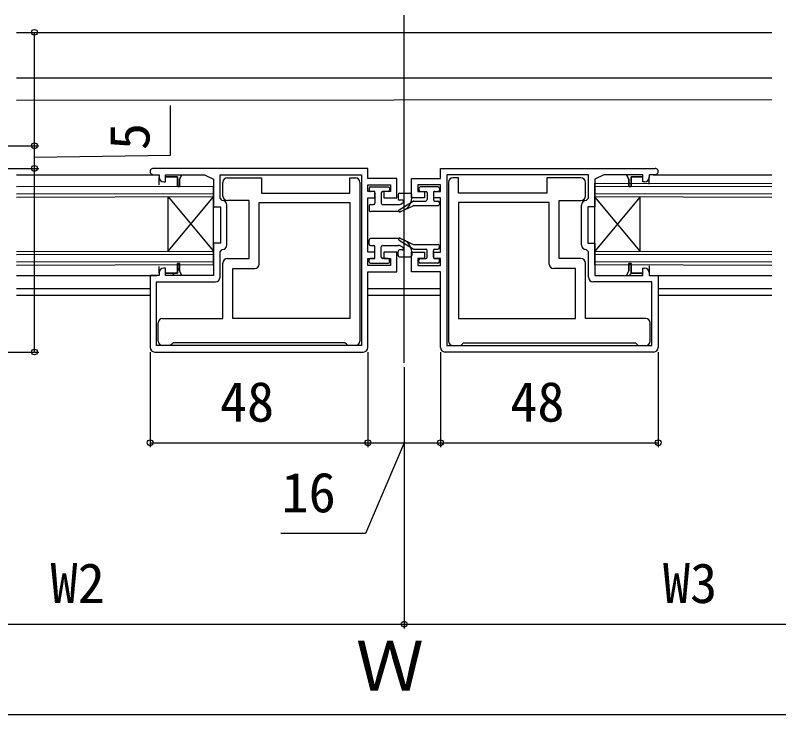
# Model space of a CAD drawing. Units: millimetres, scale not verified. Extents: x -525 to 525, y -782 to 777.
# Drawn here: x -140.7 to 27.6, y -631.4 to -477.1 of the extents above; entities that cross this region are included whole.
import ezdxf
from ezdxf.enums import TextEntityAlignment as Align

# ---------------------------------------------------------------- set-up
doc = ezdxf.new("R2010")
doc.units = ezdxf.units.MM
doc.header["$LTSCALE"] = 4
for name, color, linetype in [('0-2_YKK_11', 7, 'Continuous'), ('0-3_YKK_12', 2, 'Continuous'), ('0-4_YKK_13', 4, 'Continuous'), ('0-6_YKK_D', 6, 'Continuous')]:
    doc.layers.add(name, color=color, linetype=linetype)
doc.styles.add('ＭＳ ゴシック', font='')
doc.styles.get('ＭＳ ゴシック').set_extended_font_data('MS Gothic')

msp = doc.modelspace()

# ---------------------------------------------------------------- linework, layer by layer
at = {"layer": '0-2_YKK_11'}
for p, q in [((-63, -510.901), (-110.3, -510.901)), ((-47, -510.901), (0.3, -510.901)), ((-94.95, -517.001), (-94.95, -514.001)), ((-64.75, -514.001), (-64.75, -549.001)), ((-45.25, -514.001), (-45.25, -549.001)), ((-15.05, -517.001), (-15.05, -514.001)), ((-94.1, -527.801), (-94.1, -519.001)), ((-15.9, -527.801), (-15.9, -519.001)), ((-105, -533.407), (-104.5, -532.907)), ((-106.094, -534.501), (-105.594, -534.001)), ((-5.388, -534.501), (-4.888, -534.001)), ((-2.559, -534.501), (-2.4, -534.342)), ((-109.25, -549.001), (-109.25, -545.001)), ((-0.75, -549.001), (-0.75, -545.001)), ((-110, -551.401), (-64, -551.401)), ((0, -551.401), (-46, -551.401))]:
    msp.add_line(p, q, dxfattribs=at)
for points in [[(-63, -550.401), (-63, -533.701), (-56.6, -533.701), (-56.6, -529.401), (-59.5, -529.401), (-59.5, -530.801), (-58, -530.801), (-58, -532.301), (-63, -532.301), (-63, -530.801), (-61.5, -530.801), (-61.5, -529.401), (-63, -529.401), (-63, -517.401), (-61.5, -517.401), (-61.5, -516.001), (-63, -516.001), (-63, -514.501), (-58, -514.501), (-58, -516.001), (-59.5, -516.001), (-59.5, -517.401), (-56.6, -517.401), (-56.6, -513.101), (-63, -513.101), (-63, -510.901)], [(-47, -550.401), (-47, -533.701), (-53.4, -533.701), (-53.4, -529.401), (-50.5, -529.401), (-50.5, -530.801), (-52, -530.801), (-52, -532.301), (-47, -532.301), (-47, -530.801), (-48.5, -530.801), (-48.5, -529.401), (-47, -529.401), (-47, -517.401), (-48.5, -517.401), (-48.5, -516.001), (-47, -516.001), (-47, -514.501), (-52, -514.501), (-52, -516.001), (-50.5, -516.001), (-50.5, -517.401), (-53.4, -517.401), (-53.4, -513.101), (-47, -513.101), (-47, -510.901)], [(-110.3, -512.301), (-109, -512.301), (-109, -512.901)], [(-108, -513.901), (-107.6, -513.901), (-107.6, -512.801), (-105, -512.801), (-105, -514.901), (-104.5, -514.901), (-104.5, -513.301), (-104, -512.301), (-99, -512.301), (-97, -513.301), (-97, -519.401), (-95.5, -519.401), (-95.5, -527.401), (-97, -527.401), (-97, -534.501), (-104, -534.501), (-104.5, -533.501), (-104.5, -531.901), (-105, -531.901), (-105, -534.001), (-107.6, -534.001), (-107.6, -532.901), (-108, -532.901)], [(-95.1, -518.001), (-95.6, -517.501), (-95.6, -512.301), (-64.4, -512.301), (-64.4, -550.001)], [(-93.95, -513.001), (-86.45, -513.001), (-86.45, -516.401), (-66.95, -516.401), (-66.95, -513.001), (-65.75, -513.001)], [(-14.9, -518.001), (-14.4, -517.501), (-14.4, -512.301), (-45.6, -512.301), (-45.6, -550.001)], [(-16.05, -513.001), (-23.55, -513.001), (-23.55, -516.401), (-43.05, -516.401), (-43.05, -513.001), (-44.25, -513.001)], [(-2, -513.901), (-2.4, -513.901), (-2.4, -512.801), (-5, -512.801), (-5, -514.901), (-5.5, -514.901), (-5.5, -513.301), (-6, -512.301), (-11, -512.301), (-13, -513.301), (-13, -519.401), (-14.5, -519.401), (-14.5, -527.401), (-13, -527.401), (-13, -534.501), (-6, -534.501), (-5.5, -533.501), (-5.5, -531.901), (-5, -531.901), (-5, -534.001), (-2.4, -534.001), (-2.4, -532.901), (-2, -532.901)], [(0.3, -512.301), (-1, -512.301), (-1, -512.901)], [(-93.95, -530.801), (-89.15, -530.801), (-89.15, -518.001), (-93.95, -518.001)], [(-16.05, -530.801), (-20.85, -530.801), (-20.85, -518.001), (-16.05, -518.001)], [(-86.95, -532.001), (-86.95, -518.401), (-66.95, -518.401), (-66.95, -544.001)], [(-23.05, -532.001), (-23.05, -518.401), (-43.05, -518.401), (-43.05, -544.001)], [(-95.6, -534.901), (-95.6, -529.301), (-95.1, -528.801)], [(-14.4, -534.901), (-14.4, -529.301), (-14.9, -528.801)], [(-108.25, -544.001), (-94.95, -544.001), (-94.95, -531.801)], [(-66.95, -544.001), (-92.75, -544.001), (-92.75, -533.001), (-87.95, -533.001)], [(-43.05, -544.001), (-17.25, -544.001), (-17.25, -533.001), (-22.05, -533.001)], [(-1.75, -544.001), (-15.05, -544.001), (-15.05, -531.801)], [(-109, -533.901), (-109, -534.501), (-111, -534.501), (-111, -550.401)], [(-1, -533.901), (-1, -534.501), (1, -534.501), (1, -550.401)], [(-64.4, -550.001), (-109.6, -550.001), (-109.6, -535.901), (-96.6, -535.901)], [(-45.6, -550.001), (-0.4, -550.001), (-0.4, -535.901), (-13.4, -535.901)], [(-68.05, -549.401), (-105.95, -549.401), (-106.25, -549.701), (-106.55, -550.001), (-108.25, -550.001)], [(-65.75, -550.001), (-67.45, -550.001), (-67.75, -549.701), (-68.05, -549.401)], [(-44.25, -550.001), (-42.55, -550.001), (-42.25, -549.701), (-41.95, -549.401)], [(-41.95, -549.401), (-4.05, -549.401), (-3.75, -549.701), (-3.45, -550.001), (-1.75, -550.001)]]:
    msp.add_lwpolyline(points, dxfattribs=at)
for points in [[(-107.6, -512.301), (-104, -512.301), (-104.5, -513.301), (-104.5, -514.901), (-105, -514.901), (-105, -512.801), (-107.6, -512.801)], [(-2.4, -512.301), (-6, -512.301), (-5.5, -513.301), (-5.5, -514.901), (-5, -514.901), (-5, -512.801), (-2.4, -512.801)], [(-104, -534.501), (-107.6, -534.501), (-107.6, -534.001), (-105, -534.001), (-105, -531.901), (-104.5, -531.901), (-104.5, -533.501)], [(-6, -534.501), (-2.4, -534.501), (-2.4, -534.001), (-5, -534.001), (-5, -531.901), (-5.5, -531.901), (-5.5, -533.501)]]:
    msp.add_lwpolyline(points, close=True, dxfattribs=at)
for centre, radius, start, end in [((-110.3, -511.601), 0.7, 89.99999, 270.00001), ((0.3, -511.601), 0.7, 269.99999, 90.00001), ((-108, -512.901), 1, 180.00001, 269.99999), ((-93.95, -514.001), 1, 90.00001, 179.99999), ((-65.75, -514.001), 1, 0.00001, 89.99999), ((-44.25, -514.001), 1, 90.00001, 179.99999), ((-16.05, -514.001), 1, 0.00001, 89.99999), ((-2, -512.901), 1, 270.00001, 359.99999), ((-95.1, -519.001), 1, 0.00001, 89.99999), ((-93.95, -517.001), 1, 180.00001, 269.99999), ((-16.05, -517.001), 1, 270.00001, 359.99999), ((-14.9, -519.001), 1, 90.00001, 179.99999), ((-95.1, -527.801), 1, 270.00001, 359.99999), ((-14.9, -527.801), 1, 180.00001, 269.99999), ((-93.95, -531.801), 1, 90.00001, 179.99999), ((-16.05, -531.801), 1, 0.00001, 89.99999), ((-108, -533.901), 1, 90.00001, 179.99999), ((-87.95, -532.001), 1, 270.00001, 359.99999), ((-22.05, -532.001), 1, 180.00001, 269.99999), ((-2, -533.901), 1, 0.00001, 89.99999), ((-96.6, -534.901), 1, 270.00001, 359.99999), ((-13.4, -534.901), 1, 180.00001, 269.99999), ((-108.25, -545.001), 1, 90.00001, 179.99999), ((-1.75, -545.001), 1, 0.00001, 89.99999), ((-108.25, -549.001), 1, 180.00001, 269.99999), ((-65.75, -549.001), 1, 270.00001, 359.99999), ((-44.25, -549.001), 1, 180.00001, 269.99999), ((-1.75, -549.001), 1, 270.00001, 359.99999), ((-110, -550.401), 1, 180.00001, 269.99999), ((-64, -550.401), 1, 270.00001, 359.99999), ((-46, -550.401), 1, 180.00001, 269.99999), ((0, -550.401), 1, 270.00001, 359.99999)]:
    msp.add_arc(centre, radius, start, end, dxfattribs=at)
at = {"layer": '0-3_YKK_12'}
for p, q in [((-55, -553.767), (-55, -477.135)), ((-140.461, -480.901), (26.058, -480.901)), ((-140.461, -490.901), (26.056, -490.901)), ((26.055, -495.802), (-140.461, -495.956)), ((-140.461, -512.301), (-109.833, -512.301)), ((-108.999, -514.514), (-108.999, -512.914)), ((-1, -514.401), (-1, -512.797)), ((-0.1, -512.301), (26.052, -512.301)), ((-97, -514.909), (-140.461, -514.992)), ((-97, -532.197), (-97, -514.909)), ((-13, -532.197), (-13, -514.197)), ((26.052, -514.306), (-13, -514.209)), ((26.051, -515.006), (-13, -514.909)), ((-97, -516.509), (-140.461, -516.592)), ((26.051, -516.606), (-13, -516.509)), ((-97, -517.209), (-140.461, -517.292)), ((-107, -529.197), (-107, -517.197)), ((-107, -529.197), (-97, -517.197)), ((-107, -517.197), (-97, -529.197)), ((-3, -529.197), (-13, -517.197)), ((-3, -517.197), (-13, -529.197)), ((26.051, -517.306), (-13, -517.209)), ((-3, -529.197), (-3, -517.197)), ((-97, -529.209), (-140.461, -529.292)), ((-97, -529.909), (-140.461, -529.992)), ((26.049, -529.306), (-13, -529.209)), ((26.048, -530.006), (-13, -529.909)), ((-97, -531.509), (-140.461, -531.592)), ((26.048, -531.606), (-13, -531.509)), ((-97, -532.209), (-140.461, -532.292)), ((-109, -534.001), (-108.999, -532.514)), ((26.048, -532.306), (-13, -532.209)), ((-1, -532.401), (-1, -533.951)), ((-140.461, -534.508), (-109.5, -534.501)), ((-140.461, -537.401), (-111, -537.401)), ((-63, -537.401), (-47, -537.401)), ((1, -537.401), (26.047, -537.401)), ((-140.461, -538.901), (-111, -538.901)), ((-63, -538.901), (-47, -538.901)), ((1, -538.901), (26.047, -538.901))]:
    msp.add_line(p, q, dxfattribs=at)
msp.add_lwpolyline([(0, -534.501), (11.4, -534.514), (26.047, -534.509)], dxfattribs=at)
at = {"layer": '0-4_YKK_13'}
for p, q in [((-62.75, -515.301), (-62.75, -515.701)), ((-62.45, -515.001), (-58.55, -515.001)), ((-61.75, -516.001), (-62.45, -516.001)), ((-61.45, -516.301), (-61.45, -518.601)), ((-60.05, -516.301), (-60.05, -518.601)), ((-58.55, -516.001), (-59.75, -516.001)), ((-58.25, -515.301), (-58.25, -515.701)), ((-56.05, -516.401), (-53.65, -516.401)), ((-51.75, -515.301), (-51.75, -515.701)), ((-47.55, -515.001), (-51.45, -515.001)), ((-51.45, -516.001), (-50.25, -516.001)), ((-49.95, -516.301), (-49.95, -517.801)), ((-48.55, -516.301), (-48.55, -517.801)), ((-48.25, -516.001), (-47.55, -516.001)), ((-47.25, -515.301), (-47.25, -515.701)), ((-56.35, -516.701), (-56.35, -517.601)), ((-56.13, -520.037), (-53.022, -518.145)), ((-55.456, -517.901), (-56.05, -517.901)), ((-53.35, -517.401), (-53.35, -516.701)), ((-52.866, -518.101), (-50.25, -518.101)), ((-48.25, -518.101), (-47.55, -518.101)), ((-62.75, -519.201), (-62.75, -520.101)), ((-62.45, -518.901), (-61.75, -518.901)), ((-59.75, -518.901), (-56.246, -518.901)), ((-55.894, -520.477), (-53.011, -519.129)), ((-52.884, -519.101), (-47.55, -519.101)), ((-47.25, -518.401), (-47.25, -518.801)), ((-56.35, -520.401), (-62.45, -520.401)), ((-62.75, -527.601), (-62.75, -526.701)), ((-56.35, -526.401), (-62.45, -526.401)), ((-55.894, -526.324), (-53.011, -527.673)), ((-62.45, -527.901), (-61.75, -527.901)), ((-61.45, -530.501), (-61.45, -528.201)), ((-60.05, -530.501), (-60.05, -528.201)), ((-59.75, -527.901), (-56.246, -527.901)), ((-56.13, -526.764), (-53.022, -528.657)), ((-52.884, -527.701), (-47.55, -527.701)), ((-47.25, -528.401), (-47.25, -528.001)), ((-56.35, -530.101), (-56.35, -529.201)), ((-55.456, -528.901), (-56.05, -528.901)), ((-53.35, -529.401), (-53.35, -530.101)), ((-52.866, -528.701), (-50.25, -528.701)), ((-49.95, -530.501), (-49.95, -529.001)), ((-48.55, -530.501), (-48.55, -529.001)), ((-48.25, -528.701), (-47.55, -528.701)), ((-62.75, -531.501), (-62.75, -531.101)), ((-61.75, -530.801), (-62.45, -530.801)), ((-58.55, -530.801), (-59.75, -530.801)), ((-58.25, -531.501), (-58.25, -531.101)), ((-56.05, -530.401), (-53.65, -530.401)), ((-51.75, -531.501), (-51.75, -531.101)), ((-51.45, -530.801), (-50.25, -530.801)), ((-48.25, -530.801), (-47.55, -530.801)), ((-47.25, -531.501), (-47.25, -531.101)), ((-62.45, -531.801), (-58.55, -531.801)), ((-47.55, -531.801), (-51.45, -531.801))]:
    msp.add_line(p, q, dxfattribs=at)
for centre, radius, start, end in [((-62.45, -515.301), 0.3, 90, 179.99916), ((-62.45, -515.701), 0.3, 179.99916, 270), ((-61.75, -516.301), 0.3, 359.99916, 90), ((-59.75, -516.301), 0.3, 90, 179.99916), ((-58.55, -515.301), 0.3, 359.99916, 90), ((-58.55, -515.701), 0.3, 270, 359.99916), ((-56.05, -516.701), 0.3, 90, 179.99983), ((-53.65, -516.701), 0.3, 0.0005, 90), ((-51.45, -515.301), 0.3, 90, 180.0005), ((-51.45, -515.701), 0.3, 180.0005, 270), ((-50.25, -516.301), 0.3, 0.0005, 90), ((-48.25, -516.301), 0.3, 90, 180.0005), ((-47.55, -515.301), 0.3, 0.0005, 90), ((-47.55, -515.701), 0.3, 270, 0.0005), ((-56.35, -517.401), 3, 270, 0.0005), ((-56.05, -517.601), 0.3, 179.99983, 270), ((-55.456, -518.201), 0.3, 318.19309, 90), ((-52.866, -518.401), 0.3, 90, 121.34079), ((-50.25, -517.801), 0.3, 270, 0.0005), ((-48.25, -517.801), 0.3, 180.0005, 270), ((-47.55, -518.401), 0.3, 0.0005, 90), ((-62.45, -519.201), 0.3, 90, 179.99916), ((-61.75, -518.601), 0.3, 270, 359.99916), ((-59.75, -518.601), 0.3, 179.99916, 270), ((-56.35, -517.401), 1.5, 270, 318.19309), ((-52.884, -519.401), 0.3, 90, 115.05933), ((-47.55, -518.801), 0.3, 270, 0.0005), ((-62.45, -520.101), 0.3, 179.99916, 270), ((-56, -520.251), 0.25, 119.8405, 294.77862), ((-62.45, -526.701), 0.3, 90, 180.00084), ((-56.35, -529.401), 3, 359.9995, 90), ((-56, -526.551), 0.25, 65.22138, 240.1595), ((-62.45, -527.601), 0.3, 180.00084, 270), ((-61.75, -528.201), 0.3, 0.00084, 90), ((-59.75, -528.201), 0.3, 90, 180.00084), ((-56.35, -529.401), 1.5, 41.80691, 90), ((-55.456, -528.601), 0.3, 270, 41.80691), ((-52.884, -527.401), 0.3, 244.94067, 270), ((-47.55, -528.001), 0.3, 359.9995, 90), ((-47.55, -528.401), 0.3, 270, 359.9995), ((-56.05, -529.201), 0.3, 90, 180.00017), ((-56.05, -530.101), 0.3, 180.00017, 270), ((-53.65, -530.101), 0.3, 270, 359.9995), ((-52.866, -528.401), 0.3, 238.65921, 270), ((-50.25, -529.001), 0.3, 359.9995, 90), ((-48.25, -529.001), 0.3, 90, 179.9995), ((-62.45, -531.101), 0.3, 90, 180.00084), ((-62.45, -531.501), 0.3, 180.00084, 270), ((-61.75, -530.501), 0.3, 270, 0.00084), ((-59.75, -530.501), 0.3, 180.00084, 270), ((-58.55, -531.101), 0.3, 0.00084, 90), ((-58.55, -531.501), 0.3, 270, 0.00084), ((-51.45, -531.101), 0.3, 90, 179.9995), ((-51.45, -531.501), 0.3, 179.9995, 270), ((-50.25, -530.501), 0.3, 270, 359.9995), ((-48.25, -530.501), 0.3, 179.9995, 270), ((-47.55, -531.101), 0.3, 359.9995, 90), ((-47.55, -531.501), 0.3, 270, 359.9995)]:
    msp.add_arc(centre, radius, start, end, dxfattribs=at)
at = {"layer": '0-6_YKK_D'}
for p, q in [((-136.5, -505.901), (-136.5, -480.901)), ((-165.5, -505.901), (-135.5, -505.901)), ((-165.5, -505.901), (-135.5, -505.901)), ((-136.5, -510.901), (-136.5, -505.901)), ((-165.7, -510.901), (-135.5, -510.901)), ((-165.7, -510.901), (-135.5, -510.901)), ((-136.5, -551.401), (-136.5, -510.901)), ((-166, -551.401), (-135.5, -551.401)), ((-111, -551.401), (-111, -572.401)), ((-63, -551.401), (-63, -572.401)), ((-63, -551.401), (-63, -572.401)), ((-47, -551.401), (-47, -572.401)), ((-47, -551.401), (-47, -572.401)), ((1, -551.401), (1, -572.401)), ((-55, -554.767), (-55, -612.401)), ((-55, -554.767), (-55, -612.401)), ((-111, -571.401), (-63, -571.401)), ((-63, -571.401), (-47, -571.401)), ((-47, -571.401), (1, -571.401)), ((-190, -611.401), (-55, -611.401)), ((-55, -611.401), (80, -611.401)), ((194.5, -631.401), (-304.5, -631.401))]:
    msp.add_line(p, q, dxfattribs=at)
for points in [[(-136.5, -508.401), (-106.5, -507.978), (-106.5, -497.023)], [(-55, -571.401), (-63.55, -591.401), (-82.209, -591.401)]]:
    msp.add_lwpolyline(points, dxfattribs=at)
for centre in [(-136.5, -480.901), (-136.5, -505.901), (-136.5, -505.901), (-136.5, -510.901), (-136.5, -510.901), (-136.5, -551.401), (-111, -571.401), (-63, -571.401), (-63, -571.401), (-47, -571.401), (-47, -571.401), (1, -571.401), (-55, -611.401), (-55, -611.401)]:
    msp.add_circle(centre, 0.637, dxfattribs=at)

# ---------------------------------------------------------------- texts
at = {"layer": '0-6_YKK_D', "style": 'ＭＳ ゴシック'}
msp.add_text('5', height=8.798, rotation=90, dxfattribs=at).set_placement((-108.5, -506.864), align=Align.BOTTOM_LEFT)
for s, height, p in [('48', 8.798, (-95.625, -569.401)), ('48', 8.798, (-31.625, -569.401)), ('16', 8.798, (-82.05, -589.401)), ('W2', 8.798, (-132.966, -609.401)), ('W3', 8.798, (2.034, -609.401)), ('Ｗ', 11, (-65.654, -629.401))]:
    msp.add_text(s, height=height, dxfattribs=at).set_placement(p, align=Align.BOTTOM_LEFT)

doc.saveas('drawing.dxf')
